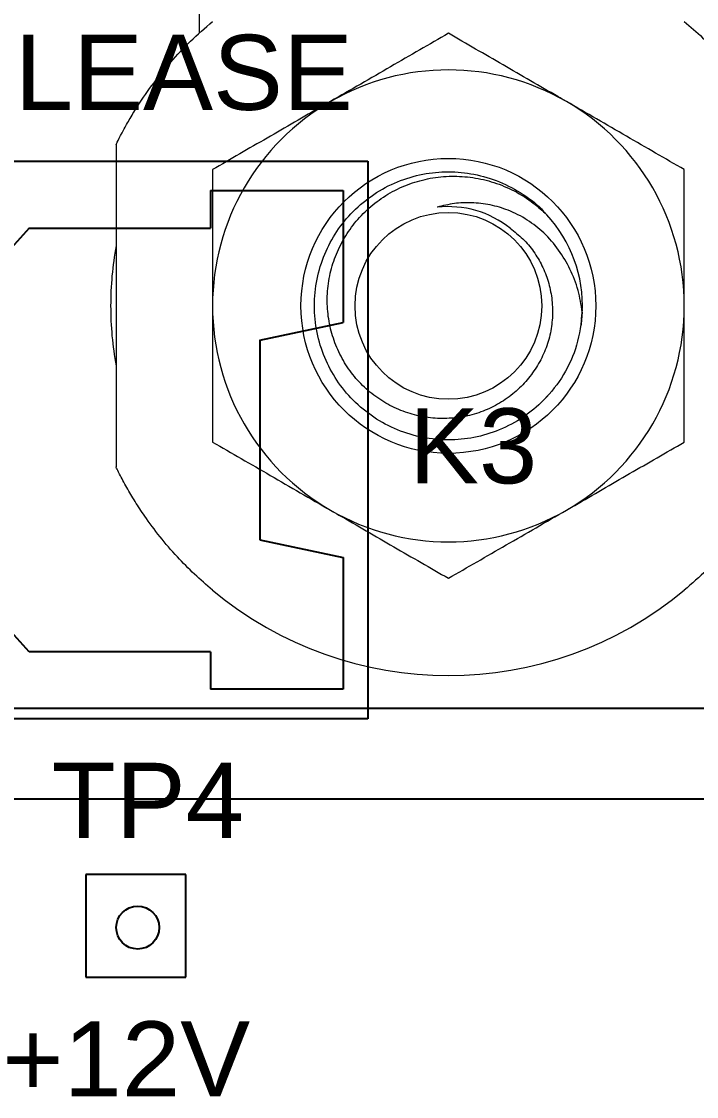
# Model space of a CAD drawing. Header units: inches. Extents: x -1 to 66.5, y -11.9 to 25.2.
# Drawn here: x 37.078 to 37.707, y -6.507 to -5.505 of the extents above; entities that cross this region are included whole.
import ezdxf

# ---------------------------------------------------------------- set-up
doc = ezdxf.new("R2010")
doc.units = ezdxf.units.IN
doc.header["$MEASUREMENT"] = 0
for name, color, linetype in [('45-1523-1', 80, 'Continuous'), ('Clamp', 30, 'Continuous'), ('Solenoid', 6, 'Continuous'), ('Text', 50, 'Continuous')]:
    doc.layers.add(name, color=color, linetype=linetype)
doc.styles.get("Standard").update_dxf_attribs({"font": 'arial.ttf'})

msp = doc.modelspace()

# ---------------------------------------------------------------- linework, layer by layer
at = {"layer": '45-1523-1'}
for p, q in [((36.6207, -5.635), (37.4007, -5.635)), ((37.4007, -5.635), (37.4007, -6.155)), ((37.2537, -5.6625), (37.3777, -5.6625)), ((37.2537, -5.6625), (37.2537, -5.6975)), ((37.3777, -5.6625), (37.3777, -5.7855)), ((37.0847, -5.6975), (37.0077, -5.7825)), ((37.0847, -5.6975), (37.2537, -5.6975)), ((37.2997, -5.802), (37.3777, -5.7855)), ((37.2997, -5.802), (37.2997, -5.988)), ((37.2997, -5.988), (37.3777, -6.0045)), ((37.0847, -6.0925), (37.0077, -6.0075)), ((37.3777, -6.0045), (37.3777, -6.1275)), ((37.2537, -6.0925), (37.0847, -6.0925)), ((37.2537, -6.0925), (37.2537, -6.1275)), ((37.3777, -6.1275), (37.2537, -6.1275)), ((37.4007, -6.155), (36.6207, -6.155)), ((37.2307, -6.3), (37.1377, -6.3)), ((37.1377, -6.3), (37.1377, -6.396)), ((37.2307, -6.396), (37.2307, -6.3)), ((37.1377, -6.396), (37.2307, -6.396))]:
    msp.add_line(p, q, dxfattribs=at)
msp.add_circle((37.1859, -6.3497), 0.02, dxfattribs=at)
at = {"layer": 'Clamp', "linetype": 'Continuous', "lineweight": 0}
for p, q in [((37.2437, -5.5155), (37.2437, -5.1226)), ((37.1657, -5.6197), (37.1657, -5.9202)), ((37.6004, -5.7733), (37.5995, -5.782)), ((37.5666, -5.8553), (37.5682, -5.854)), ((37.4372, -5.8883), (37.4368, -5.8888)), ((37.5146, -5.8888), (37.5142, -5.8883))]:
    msp.add_line(p, q, dxfattribs=at)
at = {"layer": 'Clamp'}
msp.add_line((36.3938, -6.145), (38.5576, -6.145), dxfattribs=at)
at = {"layer": 'Clamp', "linetype": 'Continuous', "lineweight": 0, "flags": 128}
msp.add_lwpolyline([(37.6006, -5.7758), (37.5995, -5.787), (37.5993, -5.7885)], dxfattribs=at)
at = {"layer": 'Clamp', "linetype": 'Continuous', "lineweight": 0}
for radius in [0.1375, 0.0871, 0.0871]:
    msp.add_circle((37.4757, -5.77), radius, dxfattribs=at)
at = {"layer": 'Clamp'}
msp.add_arc((36.6587, -5.145), 0.5, 270, 0, dxfattribs=at)
at = {"layer": 'Clamp', "linetype": 'Continuous', "lineweight": 0}
for radius, start, end in [(0.22, 60, 120), (0.22, 120, 180), (0.22, 0, 60), (0.0925, 51.4009, 96.4519), (0.125, 357.3271, 42.7445), (0.315, 169.7778, 180), (0.315, 180, 190.2222), (0.22, 180, 240), (0.22, 300, 0), (0.22, 240, 300), (0.3445, 230.3104, 309.6896)]:
    msp.add_arc((37.4757, -5.77), radius, start, end, dxfattribs=at)
for points, knots in [([(37.1657, -5.6197), (37.1659, -5.6192), (37.1665, -5.618), (37.1709, -5.6093), (37.177, -5.5983), (37.1859, -5.5834), (37.1986, -5.5647), (37.2158, -5.5433), (37.2348, -5.5231), (37.2487, -5.5109), (37.2557, -5.5049)], [0, 0, 0, 0, 0.080226, 0.185456, 0.279715, 0.374206, 0.537738, 0.701359, 0.85078, 1, 1, 1, 1]), ([(37.6957, -5.5049), (37.7015, -5.5099), (37.713, -5.5198), (37.7295, -5.5367), (37.7451, -5.5548), (37.7581, -5.5723), (37.7681, -5.5877), (37.7762, -5.6013), (37.7822, -5.6126), (37.7853, -5.6189), (37.7856, -5.6195), (37.7857, -5.6197)], [0, 0, 0, 0, 0.123246, 0.246594, 0.389151, 0.531727, 0.636222, 0.740584, 0.860336, 0.947571, 1, 1, 1, 1]), ([(37.4757, -5.5159), (37.4668, -5.5211), (37.449, -5.5313), (37.4217, -5.5471), (37.3939, -5.5632), (37.3751, -5.574), (37.3657, -5.5794)], [0, 0, 0, 0, 0.247269, 0.495363, 0.746874, 1, 1, 1, 1]), ([(37.5857, -5.5794), (37.5831, -5.5779), (37.5719, -5.5715), (37.5522, -5.5601), (37.5265, -5.5453), (37.501, -5.5305), (37.4841, -5.5208), (37.4757, -5.5159)], [0, 0, 0, 0, 0.070035, 0.299797, 0.530821, 0.76502, 1, 1, 1, 1]), ([(37.3657, -5.5794), (37.3631, -5.581), (37.3519, -5.5874), (37.3322, -5.5988), (37.3065, -5.6136), (37.281, -5.6284), (37.2641, -5.6381), (37.2557, -5.643)], [0, 0, 0, 0, 0.070035, 0.299797, 0.530821, 0.76502, 1, 1, 1, 1]), ([(37.6957, -5.643), (37.6868, -5.6378), (37.669, -5.6276), (37.6417, -5.6118), (37.6139, -5.5957), (37.5951, -5.5849), (37.5857, -5.5794)], [0, 0, 0, 0, 0.247269, 0.495363, 0.746874, 1, 1, 1, 1]), ([(37.2557, -5.643), (37.2557, -5.6514), (37.2557, -5.6763), (37.2557, -5.7101), (37.2557, -5.7441), (37.2557, -5.7614), (37.2557, -5.77)], [0, 0, 0, 0, 0.20488, 0.599678, 0.799417, 1, 1, 1, 1]), ([(37.6006, -5.7758), (37.5993, -5.7862), (37.5969, -5.8066), (37.584, -5.8347), (37.5665, -5.8574), (37.5457, -5.8745), (37.5236, -5.8863), (37.4999, -5.8934), (37.4757, -5.8957), (37.4515, -5.8934), (37.4278, -5.8863), (37.4057, -5.8745), (37.3865, -5.8587), (37.371, -5.8397), (37.3596, -5.8183), (37.3524, -5.7948), (37.3499, -5.77), (37.3524, -5.7451), (37.3596, -5.7216), (37.371, -5.7002), (37.3865, -5.6813), (37.4057, -5.6654), (37.4278, -5.6536), (37.4515, -5.6465), (37.4757, -5.6442), (37.4999, -5.6466), (37.5237, -5.6536), (37.5455, -5.6656), (37.5598, -5.6761), (37.5655, -5.6832), (37.566, -5.6838)], [0, 0, 0, 0, 0.0456705, 0.0897071, 0.1340027, 0.1704346, 0.2071119, 0.2433015, 0.2783272, 0.3133528, 0.3495425, 0.3862198, 0.4226516, 0.4581338, 0.4928334, 0.5287051, 0.5653002, 0.6018953, 0.6377671, 0.6724667, 0.7079488, 0.7443807, 0.781058, 0.8172476, 0.8522733, 0.8872989, 0.9234886, 0.9601659, 0.9965977, 1, 1, 1, 1]), ([(37.5334, -5.6977), (37.5374, -5.7008), (37.5455, -5.7072), (37.5554, -5.7191), (37.5634, -5.7325), (37.5691, -5.7471), (37.5725, -5.7629), (37.5732, -5.7791), (37.5712, -5.7954), (37.5665, -5.8111), (37.5591, -5.8258), (37.5495, -5.8393), (37.5375, -5.8512), (37.5236, -5.8611), (37.5081, -5.8687), (37.4915, -5.8735), (37.4742, -5.8754), (37.4569, -5.8746), (37.4396, -5.8708), (37.423, -5.8643), (37.4075, -5.8549), (37.3938, -5.843), (37.3821, -5.8289), (37.3731, -5.8131), (37.3665, -5.7958), (37.3629, -5.7775), (37.3623, -5.7585), (37.365, -5.7397), (37.3708, -5.7214), (37.3795, -5.7044), (37.391, -5.6889), (37.405, -5.6754), (37.4213, -5.6641), (37.4394, -5.6558), (37.4588, -5.6505), (37.4786, -5.6486), (37.4987, -5.6499), (37.5184, -5.6545), (37.5375, -5.6625), (37.5541, -5.6728), (37.5634, -5.6814), (37.5675, -5.6851)], [0, 0, 0, 0, 0.021792, 0.044215, 0.066002, 0.088361, 0.111233, 0.134758, 0.1578, 0.181511, 0.204552, 0.228215, 0.252123, 0.276703, 0.300997, 0.325995, 0.350289, 0.375255, 0.400209, 0.425851, 0.451396, 0.477682, 0.503227, 0.529497, 0.555503, 0.582217, 0.609014, 0.636588, 0.663385, 0.690953, 0.718019, 0.745813, 0.773861, 0.802723, 0.830771, 0.859632, 0.887765, 0.916647, 0.945947, 0.976097, 1, 1, 1, 1]), ([(37.6957, -5.77), (37.6957, -5.753), (37.6957, -5.7188), (37.6957, -5.6765), (37.6957, -5.6514), (37.6957, -5.643)], [0, 0, 0, 0, 0.394523, 0.795077, 1, 1, 1, 1]), ([(37.6006, -5.7758), (37.5995, -5.769), (37.5973, -5.7552), (37.5896, -5.7357), (37.5789, -5.7175), (37.5655, -5.7019), (37.5494, -5.6894), (37.5325, -5.6807), (37.5147, -5.6754), (37.4978, -5.6735), (37.481, -5.6741), (37.4706, -5.6767), (37.4653, -5.678)], [0, 0, 0, 0, 0.107925, 0.218981, 0.326905, 0.43817, 0.540023, 0.645604, 0.736847, 0.830738, 0.914289, 1, 1, 1, 1]), ([(37.2557, -5.77), (37.2557, -5.7797), (37.2557, -5.806), (37.2557, -5.8487), (37.2557, -5.8808), (37.2557, -5.897)], [0, 0, 0, 0, 0.227076, 0.611316, 1, 1, 1, 1]), ([(37.6957, -5.897), (37.6957, -5.881), (37.6957, -5.8489), (37.6957, -5.8062), (37.6957, -5.7797), (37.6957, -5.77)], [0, 0, 0, 0, 0.3845964, 0.7729234, 1, 1, 1, 1]), ([(37.2557, -5.897), (37.2646, -5.9021), (37.2824, -5.9124), (37.3097, -5.9281), (37.3375, -5.9442), (37.3563, -5.9551), (37.3657, -5.9605)], [0, 0, 0, 0, 0.247269, 0.495363, 0.746874, 1, 1, 1, 1]), ([(37.5857, -5.9605), (37.5883, -5.959), (37.5995, -5.9526), (37.6192, -5.9412), (37.6448, -5.9263), (37.6704, -5.9116), (37.6873, -5.9019), (37.6957, -5.897)], [0, 0, 0, 0, 0.070035, 0.299797, 0.530821, 0.76502, 1, 1, 1, 1]), ([(37.2557, -6.0351), (37.25, -6.0301), (37.2385, -6.0202), (37.222, -6.0034), (37.2063, -5.9852), (37.1934, -5.9677), (37.1833, -5.9523), (37.1767, -5.9411), (37.172, -5.9327), (37.1685, -5.9259), (37.1661, -5.921), (37.1658, -5.9204), (37.1657, -5.9202)], [0, 0, 0, 0, 0.121921, 0.24654, 0.387625, 0.531601, 0.635216, 0.740398, 0.799933, 0.860369, 0.947583, 1, 1, 1, 1]), ([(37.7857, -5.9202), (37.7855, -5.9207), (37.7851, -5.9215), (37.7827, -5.9263), (37.7795, -5.9325), (37.7744, -5.9417), (37.7656, -5.9564), (37.7529, -5.9752), (37.7357, -5.9964), (37.7167, -6.0168), (37.7027, -6.0289), (37.6957, -6.0351)], [0, 0, 0, 0, 0.0802019, 0.1322421, 0.1857291, 0.2789298, 0.3744088, 0.5356536, 0.7014444, 0.848623, 1, 1, 1, 1]), ([(37.3657, -5.9605), (37.3683, -5.962), (37.3795, -5.9684), (37.3992, -5.9798), (37.4248, -5.9947), (37.4504, -6.0094), (37.4673, -6.0191), (37.4757, -6.024)], [0, 0, 0, 0, 0.070035, 0.299797, 0.530821, 0.76502, 1, 1, 1, 1]), ([(37.4757, -6.024), (37.4846, -6.0189), (37.5024, -6.0086), (37.5297, -5.9929), (37.5575, -5.9768), (37.5763, -5.9659), (37.5857, -5.9605)], [0, 0, 0, 0, 0.247269, 0.495363, 0.746874, 1, 1, 1, 1])]:
    msp.add_open_spline(points, degree=3, knots=knots, dxfattribs=at)
at = {"layer": 'Solenoid'}
for p, q in [((37.1457, -6.23), (35.8957, -6.23)), ((40.1657, -6.23), (37.1457, -6.23))]:
    msp.add_line(p, q, dxfattribs=at)

# ---------------------------------------------------------------- texts
at = {"layer": 'Text'}
for s, p in [('LOCK RELEASE', (36.6421, -5.5873)), ('K3', (37.439, -5.9355)), ('TP4', (37.1058, -6.266)), ('+12V', (37.0597, -6.5071))]:
    msp.add_text(s, height=0.07, dxfattribs=at).set_placement(p)

doc.saveas('drawing.dxf')
